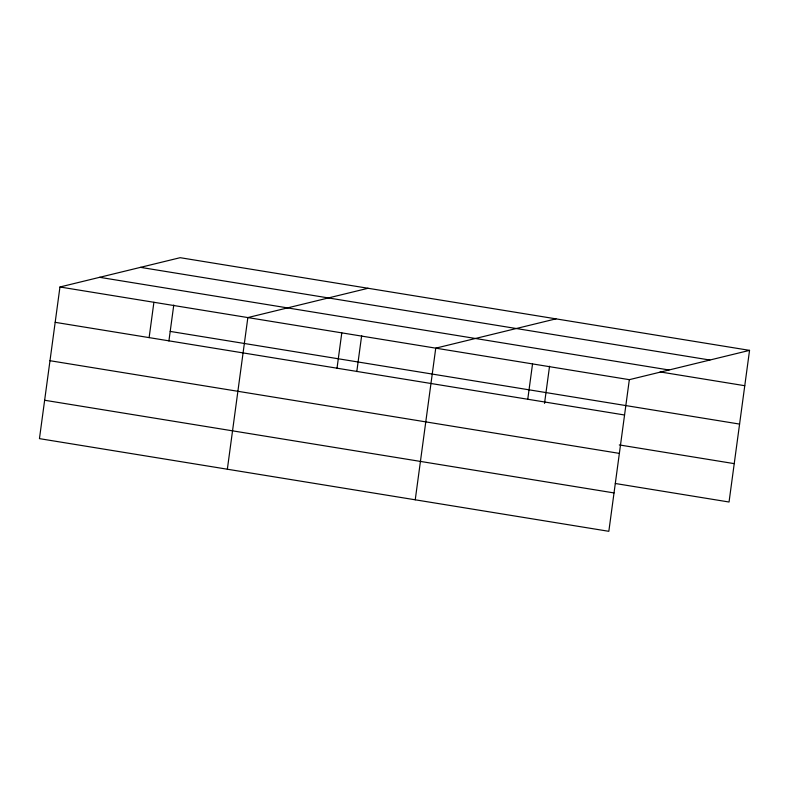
<?xml version="1.0" encoding="UTF-8"?>
<svg xmlns="http://www.w3.org/2000/svg" width="789" height="789" viewBox="0 0 789 789"><rect width="100%" height="100%" fill="white"/><g stroke="black" fill="none" stroke-linecap="round" stroke-linejoin="round"><path stroke-width="1.18" d="M749.55 350.365L180.168 257.687L59.954 286.989L39.45 438.635L608.832 531.313L629.336 379.667L749.55 350.365L729.046 502.011L615.312 483.499M149.121 337.623L153.904 302.276M168.905 340.996L173.767 305.027M227.35 469.218L247.854 317.572L368.059 288.271M337.021 368.207L341.795 332.859M356.796 371.58L361.658 335.611M415.241 499.802L435.745 348.156L555.959 318.855M527.762 399.254L532.545 363.907M544.528 403.366L549.558 366.195M140.491 267.353L709.883 360.031M99.621 277.314L669.013 369.992M660.077 371.925L744.767 385.713M59.954 286.989L629.336 379.667M170.197 331.41L739.579 424.087M55.171 322.326L624.563 415.004M619.296 444.927L734.234 463.636M49.983 360.711L619.375 453.389M44.638 400.25L614.02 492.928"/></g></svg>
